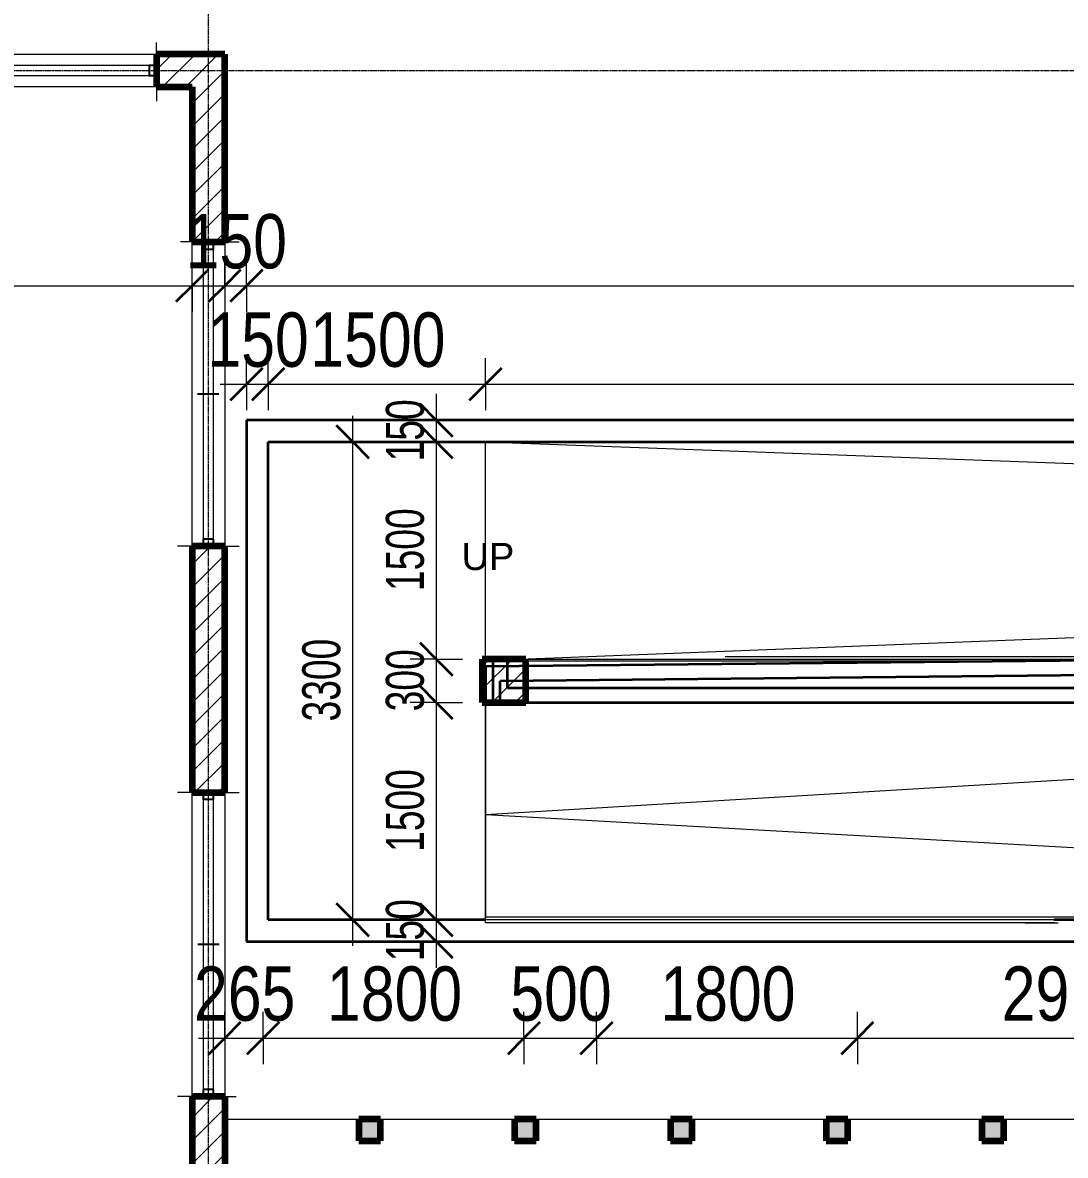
# Model space of a CAD drawing. Header units: millimetres. Extents: x -35190 to 411743, y -233114 to 23872.
# Drawn here: x -1970 to 5224, y 6735 to 14553 of the extents above; entities that cross this region are included whole.
import ezdxf

# ---------------------------------------------------------------- set-up
doc = ezdxf.new("R2010")
doc.units = ezdxf.units.MM
doc.linetypes.add('Aligning Line', pattern=[6.35, 3.175, -3.175])
doc.linetypes.add('Grid Line', pattern=[22.225, 12.7, -3.175, 3.175, -3.175])
for name, color, linetype, lineweight in [('A-ANNO-DIMS', 211, 'Continuous', 9), ('A-ANNO-DIMS-75', 211, 'Continuous', 9), ('A-DETL-THIN', 151, 'Continuous', 18), ('A-FLOR', 192, 'Continuous', 18), ('A-FLOR-HRAL', 11, 'Continuous', 18), ('A-FLOR-LEVL', 51, 'Continuous', 18), ('A-FLOR-LEVL-TEXT', 2, 'Continuous', 18), ('A-GLAZ', 151, 'Continuous', 18), ('A-WALL', 113, 'Continuous', 18), ('A-WALL-PATT', 111, 'Continuous', 18), ('Q-CASE', 31, 'Continuous', 18), ('S-GRID', 1, 'Continuous', 9)]:
    doc.layers.add(name, color=color, linetype=linetype, lineweight=lineweight)
doc.styles.add('Arial', font='arial.ttf', dxfattribs={"height": 187.5})
doc.styles.add('Arial_3', font='arial.ttf', dxfattribs={"width": 0.8, "height": 375})
doc.styles.add('Arial_8', font='arial.ttf', dxfattribs={"width": 0.7, "height": 262.5})
doc.dimstyles.new('main_4_5mm', dxfattribs={"dimscale": 304.8, "dimtxt": 382.597275, "dimasz": 0.738189, "dimexe": 0.590551, "dimexo": 0.0625, "dimgap": 0.024606, "dimtad": 1, "dimdec": 0, "dimzin": 0, "dimdsep": 46, "dimtxsty": 'Arial_3', "dimblk1": 'OBLIQUE', "dimblk2": 'OBLIQUE', "dimsah": 1, "dimcen": 0.09, "dimdle": 0.590551, "dimazin": 0, "dimtfac": 1, "dimtdec": 4, "dimtix": 1, "dimtmove": 0, "dimatfit": 3, "dimfxl": 0.590551, "dimfxlon": 1, "dimtvp": 1, "dimtolj": 1, "dimtzin": 0, "dimarcsym": 2})
doc.dimstyles.new('main_4_5mm_2', dxfattribs={"dimscale": 304.8, "dimtxt": 382.597275, "dimasz": 0.738189, "dimexe": 0.590551, "dimexo": 0.0625, "dimgap": 0.024606, "dimtad": 1, "dimdec": 0, "dimzin": 0, "dimdsep": 46, "dimtxsty": 'Arial_3', "dimblk1": 'OBLIQUE', "dimblk2": 'OBLIQUE', "dimsah": 1, "dimcen": 0.09, "dimdle": 0.590551, "dimazin": 0, "dimtfac": 1, "dimtdec": 4, "dimtix": 1, "dimtmove": 0, "dimatfit": 3, "dimfxl": 0.590551, "dimfxlon": 1, "dimtvp": 1, "dimtolj": 1, "dimtzin": 0, "dimarcsym": 2})
doc.dimstyles.new('small_3_5mm', dxfattribs={"dimscale": 304.8, "dimtxt": 267.818092, "dimasz": 0.738189, "dimexe": 0.590551, "dimexo": 0.0625, "dimgap": 0.024606, "dimtad": 1, "dimdec": 0, "dimzin": 0, "dimdsep": 46, "dimtxsty": 'Arial_8', "dimblk1": 'OBLIQUE', "dimblk2": 'OBLIQUE', "dimsah": 1, "dimcen": 0.09, "dimdle": 0.590551, "dimazin": 0, "dimtfac": 1, "dimtdec": 4, "dimtix": 1, "dimtmove": 0, "dimatfit": 3, "dimfxl": 0.590551, "dimfxlon": 1, "dimtvp": 1, "dimtolj": 1, "dimtzin": 0, "dimarcsym": 2})
pattern_1 = [(45, (0, 0), (-79.5495, 79.5495), [])]

# ---------------------------------------------------------------- blocks, each defined once
blk = doc.blocks.new('Sliding - 2L - SL2_1 X 1_8-416756-GROUND FLOOR')
at = {"layer": 'A-GLAZ'}
for p, q in [((-723.8, 112.5), (-723.8, 212.5)), ((1376.2, 112.5), (1376.2, 212.5)), ((1326.2, 35), (-673.8, 35)), ((-673.8, -35), (1326.2, -35)), ((-723.8, -112.5), (-723.8, -192.5)), ((1376.2, -112.5), (1376.2, -212.5))]:
    blk.add_line(p, q, dxfattribs=at)
at = {"layer": 'A-GLAZ', "lineweight": 25}
for p, q in [((-673.8, 35), (-723.8, 35)), ((-673.8, -35), (-673.8, 35)), ((326.2, -75), (326.2, 72.5)), ((1376.2, 35), (1326.2, 35)), ((1326.2, -35), (1326.2, 35)), ((-723.8, -35), (-673.8, -35)), ((1326.2, -35), (1376.2, -35))]:
    blk.add_line(p, q, dxfattribs=at)
blk = doc.blocks.new('Top Rail Type - Top Rail_Internal_-462141-GROUND FLOOR')
at = {"layer": 'A-FLOR-HRAL'}
for p, q in [((14148.9, 8379.7), (4947.9, 8379.7)), ((4947.9, 8339.7), (5174.4, 8339.7))]:
    blk.add_line(p, q, dxfattribs=at)
at = {"layer": 'A-FLOR-HRAL', "flags": 128}
blk.add_lwpolyline([(5145.9, 8356.2), (5148.9, 8359.7), (5145.9, 8363.2)], dxfattribs=at)
blk = doc.blocks.new('Top Rail Type - Top Rail_Internal_-V3-GROUND FLOOR')
at = {"layer": 'A-FLOR-HRAL'}
for p, q in [((1223.9, 8339.7), (1223.9, 8379.7)), ((14148.9, 8379.7), (1223.9, 8379.7)), ((5148.9, 8339.7), (1223.9, 8339.7))]:
    blk.add_line(p, q, dxfattribs=at)
blk = doc.blocks.new('Casework 2 - Casework 2-644764-GROUND FLOOR')
at = {"layer": 'Q-CASE', "lineweight": 35}
for p, q in [((7805.4, 11809.7), (-426.1, 11809.7)), ((-426.1, 11809.7), (-426.1, 8209.7)), ((-276.1, 8359.7), (-276.1, 11659.7)), ((-276.1, 11659.7), (7805.4, 11659.7)), ((7797.9, 10174.6), (1223.9, 10109.2)), ((1223.9, 10109.2), (1223.9, 9859.7)), ((1375.1, 10159.7), (1274.6, 10159.7)), ((1274.6, 10159.7), (1274.6, 9859.7)), ((1375.1, 9959.7), (1375.1, 10159.7)), ((1323.9, 10009.7), (7897.9, 10075.1)), ((1323.9, 9859.7), (1323.9, 10009.7)), ((5696.3, 9959.7), (1375.1, 9959.7)), ((1223.9, 9859.7), (1323.9, 9859.7)), ((1274.6, 9859.7), (6198.8, 9859.7)), ((1223.9, 8359.7), (-276.1, 8359.7)), ((6198.8, 8359.7), (5145.9, 8359.7)), ((-426.1, 8209.7), (5696.3, 8209.7))]:
    blk.add_line(p, q, dxfattribs=at)
at = {"layer": 'Q-CASE'}
blk.add_line((7797.9, 10174.6), (2876.3, 10174.6), dxfattribs=at)
blk = doc.blocks.new('DIMBLOCK5-GROUND FLOOR')
at = {"layer": 'A-ANNO-DIMS-75', "transparency": 16777216}
for p, q in [((-10601.1, 12737.2), (-10601.1, 12917.2)), ((-801.1, 12737.2), (-801.1, 12917.2)), ((-10781.1, 12737.2), (-621.1, 12737.2)), ((-10601.1, 12737.2), (-10601.1, 12557.2)), ((-801.1, 12737.2), (-801.1, 12557.2))]:
    blk.add_line(p, q, dxfattribs=at)
at = {"layer": 'A-ANNO-DIMS-75', "lineweight": 35, "transparency": 16777216}
for p, q in [((-10601.1, 12737.2), (-10488.6, 12849.7)), ((-801.1, 12737.2), (-688.6, 12849.7)), ((-10601.1, 12737.2), (-10713.6, 12624.7)), ((-801.1, 12737.2), (-913.6, 12624.7))]:
    blk.add_line(p, q, dxfattribs=at)
at = {"layer": 'A-ANNO-DIMS-75', "color": 0, "transparency": 16777216, "insert": (-6160.2, 13231.6), "char_height": 375, "width": 1101.88, "attachment_point": 1, "line_spacing_factor": 0.941778, "style": 'Arial_3'}
blk.add_mtext('9800', dxfattribs=at)
blk = doc.blocks.new('_Oblique')
at = {"color": 0, "linetype": 'ByBlock', "lineweight": -2}
blk.add_line((-0.5, -0.5), (0.5, 0.5), dxfattribs=at)
blk = doc.blocks.new('DIMBLOCK279-GROUND FLOOR')
at = {"layer": 'A-ANNO-DIMS-75', "transparency": 16777216}
for p, q in [((-576.1, 7544.3), (-576.1, 7724.3)), ((-311.1, 7544.3), (-311.1, 7724.3)), ((-756.1, 7544.3), (-311.1, 7544.3)), ((-576.1, 7544.3), (-576.1, 7364.3)), ((-311.1, 7544.3), (-311.1, 7364.3))]:
    blk.add_line(p, q, dxfattribs=at)
at = {"layer": 'A-ANNO-DIMS-75', "lineweight": 35, "transparency": 16777216}
for p, q in [((-576.1, 7544.3), (-463.6, 7656.8)), ((-311.1, 7544.3), (-198.6, 7656.8)), ((-576.1, 7544.3), (-688.6, 7431.8)), ((-311.1, 7544.3), (-423.6, 7431.8))]:
    blk.add_line(p, q, dxfattribs=at)
at = {"layer": 'A-ANNO-DIMS-75', "color": 0, "transparency": 16777216, "insert": (-787.9, 8038.6), "char_height": 375, "width": 826.41, "attachment_point": 1, "line_spacing_factor": 0.941778, "style": 'Arial_3'}
blk.add_mtext('265', dxfattribs=at)
blk = doc.blocks.new('DIMBLOCK280-GROUND FLOOR')
at = {"layer": 'A-ANNO-DIMS-75', "transparency": 16777216}
for p, q in [((-311.1, 7544.3), (-311.1, 7724.3)), ((1488.9, 7544.3), (1488.9, 7724.3)), ((-311.1, 7544.3), (1488.9, 7544.3)), ((-311.1, 7544.3), (-311.1, 7364.3)), ((1488.9, 7544.3), (1488.9, 7364.3))]:
    blk.add_line(p, q, dxfattribs=at)
at = {"layer": 'A-ANNO-DIMS-75', "lineweight": 35, "transparency": 16777216}
for p, q in [((-311.1, 7544.3), (-198.6, 7656.8)), ((1488.9, 7544.3), (1601.4, 7656.8)), ((-311.1, 7544.3), (-423.6, 7431.8)), ((1488.9, 7544.3), (1376.4, 7431.8))]:
    blk.add_line(p, q, dxfattribs=at)
at = {"layer": 'A-ANNO-DIMS-75', "color": 0, "transparency": 16777216, "insert": (129.8, 8038.6), "char_height": 375, "width": 1101.88, "attachment_point": 1, "line_spacing_factor": 0.941778, "style": 'Arial_3'}
blk.add_mtext('1800', dxfattribs=at)
blk = doc.blocks.new('DIMBLOCK281-GROUND FLOOR')
at = {"layer": 'A-ANNO-DIMS-75', "transparency": 16777216}
for p, q in [((1488.9, 7544.3), (1488.9, 7724.3)), ((1988.9, 7544.3), (1988.9, 7724.3)), ((1488.9, 7544.3), (1988.9, 7544.3)), ((1488.9, 7544.3), (1488.9, 7364.3)), ((1988.9, 7544.3), (1988.9, 7364.3))]:
    blk.add_line(p, q, dxfattribs=at)
at = {"layer": 'A-ANNO-DIMS-75', "lineweight": 35, "transparency": 16777216}
for p, q in [((1488.9, 7544.3), (1601.4, 7656.8)), ((1988.9, 7544.3), (2101.4, 7656.8)), ((1488.9, 7544.3), (1376.4, 7431.8)), ((1988.9, 7544.3), (1876.4, 7431.8))]:
    blk.add_line(p, q, dxfattribs=at)
at = {"layer": 'A-ANNO-DIMS-75', "color": 0, "transparency": 16777216, "insert": (1394.6, 8038.6), "char_height": 375, "width": 826.41, "attachment_point": 1, "line_spacing_factor": 0.941778, "style": 'Arial_3'}
blk.add_mtext('500', dxfattribs=at)
blk = doc.blocks.new('DIMBLOCK282-GROUND FLOOR')
at = {"layer": 'A-ANNO-DIMS-75', "transparency": 16777216}
for p, q in [((1988.9, 7544.3), (1988.9, 7724.3)), ((3788.9, 7544.3), (3788.9, 7724.3)), ((1988.9, 7544.3), (3788.9, 7544.3)), ((1988.9, 7544.3), (1988.9, 7364.3)), ((3788.9, 7544.3), (3788.9, 7364.3))]:
    blk.add_line(p, q, dxfattribs=at)
at = {"layer": 'A-ANNO-DIMS-75', "lineweight": 35, "transparency": 16777216}
for p, q in [((1988.9, 7544.3), (2101.4, 7656.8)), ((3788.9, 7544.3), (3901.4, 7656.8)), ((1988.9, 7544.3), (1876.4, 7431.8)), ((3788.9, 7544.3), (3676.4, 7431.8))]:
    blk.add_line(p, q, dxfattribs=at)
at = {"layer": 'A-ANNO-DIMS-75', "color": 0, "transparency": 16777216, "insert": (2429.8, 8038.6), "char_height": 375, "width": 1101.88, "attachment_point": 1, "line_spacing_factor": 0.941778, "style": 'Arial_3'}
blk.add_mtext('1800', dxfattribs=at)
blk = doc.blocks.new('DIMBLOCK283-GROUND FLOOR')
at = {"layer": 'A-ANNO-DIMS-75', "transparency": 16777216}
for p, q in [((3788.9, 7544.3), (3788.9, 7724.3)), ((6699.9, 7544.3), (6699.9, 7724.3)), ((3788.9, 7544.3), (6699.9, 7544.3)), ((3788.9, 7544.3), (3788.9, 7364.3)), ((6699.9, 7544.3), (6699.9, 7364.3))]:
    blk.add_line(p, q, dxfattribs=at)
at = {"layer": 'A-ANNO-DIMS-75', "lineweight": 35, "transparency": 16777216}
for p, q in [((3788.9, 7544.3), (3901.4, 7656.8)), ((6699.9, 7544.3), (6812.4, 7656.8)), ((3788.9, 7544.3), (3676.4, 7431.8)), ((6699.9, 7544.3), (6587.4, 7431.8))]:
    blk.add_line(p, q, dxfattribs=at)
at = {"layer": 'A-ANNO-DIMS-75', "color": 0, "transparency": 16777216, "insert": (4785.3, 8038.6), "char_height": 375, "width": 1101.88, "attachment_point": 1, "line_spacing_factor": 0.941778, "style": 'Arial_3'}
blk.add_mtext('2911', dxfattribs=at)
blk = doc.blocks.new('DIMBLOCK463-GROUND FLOOR')
at = {"layer": 'A-ANNO-DIMS-75', "transparency": 16777216}
for p, q in [((-426.1, 12058), (-426.1, 12238)), ((-276.1, 12058), (-276.1, 12238)), ((-606.1, 12058), (-276.1, 12058)), ((-426.1, 12058), (-426.1, 11878)), ((-276.1, 12058), (-276.1, 11878))]:
    blk.add_line(p, q, dxfattribs=at)
at = {"layer": 'A-ANNO-DIMS-75', "lineweight": 35, "transparency": 16777216}
for p, q in [((-426.1, 12058), (-313.6, 12170.5)), ((-276.1, 12058), (-163.6, 12170.5)), ((-426.1, 12058), (-538.6, 11945.5)), ((-276.1, 12058), (-388.6, 11945.5))]:
    blk.add_line(p, q, dxfattribs=at)
at = {"layer": 'A-ANNO-DIMS-75', "color": 0, "transparency": 16777216, "insert": (-695.4, 12552.4), "char_height": 375, "width": 826.41, "attachment_point": 1, "line_spacing_factor": 0.941778, "style": 'Arial_3'}
blk.add_mtext('150', dxfattribs=at)
blk = doc.blocks.new('DIMBLOCK464-GROUND FLOOR')
at = {"layer": 'A-ANNO-DIMS-75', "transparency": 16777216}
for p, q in [((-276.1, 12058), (-276.1, 12238)), ((1223.9, 12058), (1223.9, 12238)), ((-276.1, 12058), (1223.9, 12058)), ((-276.1, 12058), (-276.1, 11878)), ((1223.9, 12058), (1223.9, 11878))]:
    blk.add_line(p, q, dxfattribs=at)
at = {"layer": 'A-ANNO-DIMS-75', "lineweight": 35, "transparency": 16777216}
for p, q in [((-276.1, 12058), (-163.6, 12170.5)), ((1223.9, 12058), (1336.4, 12170.5)), ((-276.1, 12058), (-388.6, 11945.5)), ((1223.9, 12058), (1111.4, 11945.5))]:
    blk.add_line(p, q, dxfattribs=at)
at = {"layer": 'A-ANNO-DIMS-75', "color": 0, "transparency": 16777216, "insert": (14.8, 12552.4), "char_height": 375, "width": 1101.88, "attachment_point": 1, "line_spacing_factor": 0.941778, "style": 'Arial_3'}
blk.add_mtext('1500', dxfattribs=at)
blk = doc.blocks.new('DIMBLOCK465-GROUND FLOOR')
at = {"layer": 'A-ANNO-DIMS-75', "transparency": 16777216}
for p, q in [((1223.9, 12058), (1223.9, 12238)), ((21103.9, 12058), (21103.9, 12238)), ((1223.9, 12058), (21103.9, 12058)), ((1223.9, 12058), (1223.9, 11878)), ((21103.9, 12058), (21103.9, 11878))]:
    blk.add_line(p, q, dxfattribs=at)
at = {"layer": 'A-ANNO-DIMS-75', "lineweight": 35, "transparency": 16777216}
for p, q in [((1223.9, 12058), (1336.4, 12170.5)), ((21103.9, 12058), (21216.4, 12170.5)), ((1223.9, 12058), (1111.4, 11945.5)), ((21103.9, 12058), (20991.4, 11945.5))]:
    blk.add_line(p, q, dxfattribs=at)
at = {"layer": 'A-ANNO-DIMS-75', "color": 0, "transparency": 16777216, "insert": (10590, 12552.4), "char_height": 375, "width": 1377.35, "attachment_point": 1, "line_spacing_factor": 0.941778, "style": 'Arial_3'}
blk.add_mtext('19880', dxfattribs=at)
blk = doc.blocks.new('DIMBLOCK468-GROUND FLOOR')
at = {"layer": 'A-ANNO-DIMS-75', "transparency": 16777216}
for p, q in [((-576.1, 12737.2), (-576.1, 12917.2)), ((-426.1, 12737.2), (-426.1, 12917.2)), ((-756.1, 12737.2), (-426.1, 12737.2)), ((-576.1, 12737.2), (-576.1, 12557.2)), ((-426.1, 12737.2), (-426.1, 12557.2))]:
    blk.add_line(p, q, dxfattribs=at)
at = {"layer": 'A-ANNO-DIMS-75', "lineweight": 35, "transparency": 16777216}
for p, q in [((-576.1, 12737.2), (-463.6, 12849.7)), ((-426.1, 12737.2), (-313.6, 12849.7)), ((-576.1, 12737.2), (-688.6, 12624.7)), ((-426.1, 12737.2), (-538.6, 12624.7))]:
    blk.add_line(p, q, dxfattribs=at)
at = {"layer": 'A-ANNO-DIMS-75', "color": 0, "transparency": 16777216, "insert": (-845.4, 13231.6), "char_height": 375, "width": 826.41, "attachment_point": 1, "line_spacing_factor": 0.941778, "style": 'Arial_3'}
blk.add_mtext('150', dxfattribs=at)
blk = doc.blocks.new('DIMBLOCK469-GROUND FLOOR')
at = {"layer": 'A-ANNO-DIMS-75', "transparency": 16777216}
for p, q in [((-426.1, 12737.2), (-426.1, 12917.2)), ((22603.9, 12737.2), (22603.9, 12917.2)), ((-426.1, 12737.2), (22783.9, 12737.2)), ((-426.1, 12737.2), (-426.1, 12557.2)), ((22603.9, 12737.2), (22603.9, 12557.2))]:
    blk.add_line(p, q, dxfattribs=at)
at = {"layer": 'A-ANNO-DIMS-75', "lineweight": 35, "transparency": 16777216}
for p, q in [((-426.1, 12737.2), (-313.6, 12849.7)), ((22603.9, 12737.2), (22716.4, 12849.7)), ((-426.1, 12737.2), (-538.6, 12624.7)), ((22603.9, 12737.2), (22491.4, 12624.7))]:
    blk.add_line(p, q, dxfattribs=at)
at = {"layer": 'A-ANNO-DIMS-75', "color": 0, "transparency": 16777216, "insert": (10515, 13231.6), "char_height": 375, "width": 1377.35, "attachment_point": 1, "line_spacing_factor": 0.941778, "style": 'Arial_3'}
blk.add_mtext('23030', dxfattribs=at)
blk = doc.blocks.new('DIMBLOCK470-GROUND FLOOR')
at = {"layer": 'A-ANNO-DIMS-75', "transparency": 16777216}
for p, q in [((884.1, 11989.7), (884.1, 11659.7)), ((884.1, 11809.7), (704.1, 11809.7)), ((884.1, 11809.7), (1064.1, 11809.7)), ((884.1, 11659.7), (704.1, 11659.7)), ((884.1, 11659.7), (1064.1, 11659.7))]:
    blk.add_line(p, q, dxfattribs=at)
at = {"layer": 'A-ANNO-DIMS-75', "lineweight": 35, "transparency": 16777216}
for p, q in [((884.1, 11809.7), (771.6, 11922.2)), ((884.1, 11809.7), (996.6, 11697.2)), ((884.1, 11659.7), (771.6, 11772.2)), ((884.1, 11659.7), (996.6, 11547.2))]:
    blk.add_line(p, q, dxfattribs=at)
at = {"layer": 'A-ANNO-DIMS-75', "color": 0, "transparency": 16777216, "insert": (535.9, 11524.5), "char_height": 262.5, "width": 504.322, "attachment_point": 1, "rotation": 90, "line_spacing_factor": 0.941778, "style": 'Arial_8'}
blk.add_mtext('150', dxfattribs=at)
blk = doc.blocks.new('DIMBLOCK471-GROUND FLOOR')
at = {"layer": 'A-ANNO-DIMS-75', "lineweight": 35, "transparency": 16777216}
for p, q in [((884.1, 11659.7), (771.6, 11772.2)), ((884.1, 11659.7), (996.6, 11547.2)), ((884.1, 10159.7), (771.6, 10272.2)), ((884.1, 10159.7), (996.6, 10047.2))]:
    blk.add_line(p, q, dxfattribs=at)
at = {"layer": 'A-ANNO-DIMS-75', "transparency": 16777216}
for p, q in [((884.1, 11659.7), (704.1, 11659.7)), ((884.1, 11659.7), (884.1, 10159.7)), ((884.1, 11659.7), (1064.1, 11659.7)), ((884.1, 10159.7), (704.1, 10159.7)), ((884.1, 10159.7), (1064.1, 10159.7))]:
    blk.add_line(p, q, dxfattribs=at)
at = {"layer": 'A-ANNO-DIMS-75', "color": 0, "transparency": 16777216, "insert": (535.9, 10629.5), "char_height": 262.5, "width": 672.429, "attachment_point": 1, "rotation": 90, "line_spacing_factor": 0.941778, "style": 'Arial_8'}
blk.add_mtext('1500', dxfattribs=at)
blk = doc.blocks.new('DIMBLOCK472-GROUND FLOOR')
at = {"layer": 'A-ANNO-DIMS-75', "lineweight": 35, "transparency": 16777216}
for p, q in [((884.1, 10159.7), (771.6, 10272.2)), ((884.1, 10159.7), (996.6, 10047.2)), ((884.1, 9859.7), (771.6, 9972.2)), ((884.1, 9859.7), (996.6, 9747.2))]:
    blk.add_line(p, q, dxfattribs=at)
at = {"layer": 'A-ANNO-DIMS-75', "transparency": 16777216}
for p, q in [((884.1, 10159.7), (704.1, 10159.7)), ((884.1, 10159.7), (884.1, 9859.7)), ((884.1, 10159.7), (1064.1, 10159.7)), ((884.1, 9859.7), (704.1, 9859.7)), ((884.1, 9859.7), (1064.1, 9859.7))]:
    blk.add_line(p, q, dxfattribs=at)
at = {"layer": 'A-ANNO-DIMS-75', "color": 0, "transparency": 16777216, "insert": (535.9, 9799.5), "char_height": 262.5, "width": 504.322, "attachment_point": 1, "rotation": 90, "line_spacing_factor": 0.941778, "style": 'Arial_8'}
blk.add_mtext('300', dxfattribs=at)
blk = doc.blocks.new('DIMBLOCK473-GROUND FLOOR')
at = {"layer": 'A-ANNO-DIMS-75', "lineweight": 35, "transparency": 16777216}
for p, q in [((884.1, 9859.7), (771.6, 9972.2)), ((884.1, 9859.7), (996.6, 9747.2)), ((884.1, 8359.7), (771.6, 8472.2)), ((884.1, 8359.7), (996.6, 8247.2))]:
    blk.add_line(p, q, dxfattribs=at)
at = {"layer": 'A-ANNO-DIMS-75', "transparency": 16777216}
for p, q in [((884.1, 9859.7), (704.1, 9859.7)), ((884.1, 9859.7), (884.1, 8359.7)), ((884.1, 9859.7), (1064.1, 9859.7)), ((884.1, 8359.7), (704.1, 8359.7)), ((884.1, 8359.7), (1064.1, 8359.7))]:
    blk.add_line(p, q, dxfattribs=at)
at = {"layer": 'A-ANNO-DIMS-75', "color": 0, "transparency": 16777216, "insert": (535.9, 8829.5), "char_height": 262.5, "width": 672.429, "attachment_point": 1, "rotation": 90, "line_spacing_factor": 0.941778, "style": 'Arial_8'}
blk.add_mtext('1500', dxfattribs=at)
blk = doc.blocks.new('DIMBLOCK474-GROUND FLOOR')
at = {"layer": 'A-ANNO-DIMS-75', "lineweight": 35, "transparency": 16777216}
for p, q in [((884.1, 8359.7), (771.6, 8472.2)), ((884.1, 8209.7), (771.6, 8322.2)), ((884.1, 8359.7), (996.6, 8247.2)), ((884.1, 8209.7), (996.6, 8097.2))]:
    blk.add_line(p, q, dxfattribs=at)
at = {"layer": 'A-ANNO-DIMS-75', "transparency": 16777216}
for p, q in [((884.1, 8359.7), (704.1, 8359.7)), ((884.1, 8359.7), (884.1, 8029.7)), ((884.1, 8359.7), (1064.1, 8359.7)), ((884.1, 8209.7), (704.1, 8209.7)), ((884.1, 8209.7), (1064.1, 8209.7))]:
    blk.add_line(p, q, dxfattribs=at)
at = {"layer": 'A-ANNO-DIMS-75', "color": 0, "transparency": 16777216, "insert": (535.9, 8074.5), "char_height": 262.5, "width": 504.322, "attachment_point": 1, "rotation": 90, "line_spacing_factor": 0.941778, "style": 'Arial_8'}
blk.add_mtext('150', dxfattribs=at)
blk = doc.blocks.new('DIMBLOCK475-GROUND FLOOR')
at = {"layer": 'A-ANNO-DIMS-75', "transparency": 16777216}
for p, q in [((307, 8179.7), (307, 11839.7)), ((307, 11659.7), (127, 11659.7)), ((307, 11659.7), (487, 11659.7)), ((307, 8359.7), (127, 8359.7)), ((307, 8359.7), (487, 8359.7))]:
    blk.add_line(p, q, dxfattribs=at)
at = {"layer": 'A-ANNO-DIMS-75', "lineweight": 35, "transparency": 16777216}
for p, q in [((307, 11659.7), (194.5, 11772.2)), ((307, 11659.7), (419.5, 11547.2)), ((307, 8359.7), (194.5, 8472.2)), ((307, 8359.7), (419.5, 8247.2))]:
    blk.add_line(p, q, dxfattribs=at)
at = {"layer": 'A-ANNO-DIMS-75', "color": 0, "transparency": 16777216, "insert": (-41.3, 9729.5), "char_height": 262.5, "width": 672.429, "attachment_point": 1, "rotation": 90, "line_spacing_factor": 0.941778, "style": 'Arial_8'}
blk.add_mtext('3300', dxfattribs=at)

msp = doc.modelspace()

# ---------------------------------------------------------------- hatches: boundary and pattern name
at = {"layer": 'A-WALL-PATT'}
h = msp.add_hatch(dxfattribs=at)
h.set_pattern_fill('FP_1', color=256, style=0, pattern_type=2)
h.set_pattern_definition(pattern_1)
h.paths.add_polyline_path([(-10281.1, 14109.7), (-10281.1, 14334.7), (-10826.1, 14334.7), (-10826.1, 14109.7), (-10601.1, 14109.7)])
h.paths.add_polyline_path([(-8181.1, 14109.7), (-7751.1, 14109.7), (-7751.1, 14334.7), (-8181.1, 14334.7)])
h.paths.add_polyline_path([(-3146.1, 14109.7), (-3146.1, 14334.7), (-3621.1, 14334.7), (-3621.1, 14109.7)])
h.paths.add_polyline_path([(-5421.1, 14109.7), (-5421.1, 14334.7), (-5951.1, 14334.7), (-5951.1, 14109.7), (-5451.1, 14109.7)])
h.paths.add_polyline_path([(-801.1, 14109.7), (-801.1, 14334.7), (-1046.1, 14334.7), (-1046.1, 14109.7)])
h = msp.add_hatch(dxfattribs=at)
h.set_pattern_fill('FP_1', color=256, style=0, pattern_type=2)
h.set_pattern_definition(pattern_1)
h.paths.add_polyline_path([(-576.1, 9.7), (-576.1, 7139.7), (-801.1, 7139.7), (-801.1, 9.7)])
h.paths.add_polyline_path([(-801.1, 9239.7), (-576.1, 9239.7), (-576.1, 10939.7), (-801.1, 10939.7), (-801.1, 9580.8)])
h.paths.add_polyline_path([(-801.1, 13039.7), (-576.1, 13039.7), (-576.1, 14334.7), (-801.1, 14334.7), (-801.1, 14109.7)])
h = msp.add_hatch(dxfattribs=at)
h.set_pattern_fill('FP_1', color=256, style=0, pattern_type=2)
h.set_pattern_definition(pattern_1)
h.paths.add_polyline_path([(1501.4, 9859.7), (1501.4, 10159.7), (1201.4, 10159.7), (1201.4, 9859.7)])
for points in [[(498.9, 6834.7), (498.9, 6984.7), (348.9, 6984.7), (348.9, 6834.7)], [(1573.9, 6834.7), (1573.9, 6984.7), (1423.9, 6984.7), (1423.9, 6834.7)], [(2648.9, 6834.7), (2648.9, 6984.7), (2498.9, 6984.7), (2498.9, 6834.7)], [(3723.9, 6834.7), (3723.9, 6984.7), (3573.9, 6984.7), (3573.9, 6834.7)], [(4798.9, 6834.7), (4798.9, 6984.7), (4648.9, 6984.7), (4648.9, 6834.7)]]:
    msp.add_hatch(color=1, dxfattribs=at).paths.add_polyline_path(points)

# ---------------------------------------------------------------- linework, layer by layer
at = {"layer": 'A-DETL-THIN'}
for p, q in [((-276.1, 8359.7), (-276.1, 11659.7)), ((1223.9, 10147.8), (21103.9, 10147.8)), ((14148.9, 9859.7), (1223.9, 9859.7)), ((14148.9, 9859.7), (1223.9, 9085.9)), ((14148.9, 8359.7), (1223.9, 9085.9)), ((14148.9, 8359.7), (-276.1, 8359.7)), ((-576.1, 6984.7), (7873.9, 6984.7))]:
    msp.add_line(p, q, dxfattribs=at)
at = {"layer": 'A-DETL-THIN', "linetype": 'Aligning Line'}
msp.add_line((-276.1, 11659.7), (22603.9, 11659.7), dxfattribs=at)
at = {"layer": 'A-FLOR'}
msp.add_line((1223.9, 8379.7), (1223.9, 9859.7), dxfattribs=at)
at = {"layer": 'A-FLOR-LEVL'}
for p, q in [((1223.9, 10159.7), (1223.9, 11659.7)), ((1501.4, 10159.7), (21103.9, 10159.7)), ((1223.9, 9859.7), (1223.9, 8379.7))]:
    msp.add_line(p, q, dxfattribs=at)
at = {"layer": 'A-WALL'}
for p, q in [((-3146.1, 14334.7), (-1046.1, 14334.7)), ((-1046.1, 14109.7), (-3146.1, 14109.7)), ((-801.1, 10939.7), (-801.1, 13039.7)), ((-576.1, 13039.7), (-576.1, 10939.7)), ((-801.1, 7139.7), (-801.1, 9239.7)), ((-576.1, 9239.7), (-576.1, 7139.7))]:
    msp.add_line(p, q, dxfattribs=at)
at = {"layer": 'A-WALL', "lineweight": 140}
for p, q in [((-576.1, 14334.7), (-1046.1, 14334.7)), ((-1046.1, 14334.7), (-1046.1, 14109.7)), ((-576.1, 13039.7), (-576.1, 14334.7)), ((-1046.1, 14109.7), (-801.1, 14109.7)), ((-801.1, 14109.7), (-801.1, 13039.7)), ((-801.1, 13039.7), (-576.1, 13039.7)), ((-576.1, 10939.7), (-801.1, 10939.7)), ((-801.1, 10939.7), (-801.1, 9239.7)), ((-576.1, 9239.7), (-576.1, 10939.7)), ((1501.4, 10159.7), (1201.4, 10159.7)), ((1201.4, 10159.7), (1201.4, 9859.7)), ((1501.4, 9859.7), (1501.4, 10159.7)), ((1201.4, 9859.7), (1501.4, 9859.7)), ((-801.1, 9239.7), (-576.1, 9239.7)), ((-576.1, 7139.7), (-801.1, 7139.7)), ((-801.1, 7139.7), (-801.1, 9.7)), ((-576.1, 7139.7), (-576.1, -215.3)), ((498.9, 6984.7), (348.9, 6984.7)), ((348.9, 6984.7), (348.9, 6834.7)), ((498.9, 6834.7), (498.9, 6984.7)), ((1573.9, 6984.7), (1423.9, 6984.7)), ((1423.9, 6984.7), (1423.9, 6834.7)), ((1573.9, 6834.7), (1573.9, 6984.7)), ((2648.9, 6984.7), (2498.9, 6984.7)), ((2498.9, 6984.7), (2498.9, 6834.7)), ((2648.9, 6834.7), (2648.9, 6984.7)), ((3723.9, 6984.7), (3573.9, 6984.7)), ((3573.9, 6984.7), (3573.9, 6834.7)), ((3723.9, 6834.7), (3723.9, 6984.7)), ((4798.9, 6984.7), (4648.9, 6984.7)), ((4648.9, 6984.7), (4648.9, 6834.7)), ((4798.9, 6834.7), (4798.9, 6984.7)), ((348.9, 6834.7), (498.9, 6834.7)), ((1423.9, 6834.7), (1573.9, 6834.7)), ((2498.9, 6834.7), (2648.9, 6834.7)), ((3573.9, 6834.7), (3723.9, 6834.7)), ((4648.9, 6834.7), (4798.9, 6834.7))]:
    msp.add_line(p, q, dxfattribs=at)
at = {"layer": 'S-GRID', "linetype": 'Grid Line'}
for p, q in [((-688.6, -23401.6), (-688.6, 18871.1)), ((-16035.3, 14222.2), (47071.4, 14222.2))]:
    msp.add_line(p, q, dxfattribs=at)

# ---------------------------------------------------------------- block references
at = {"layer": 'A-FLOR-HRAL'}
for name in ['Top Rail Type - Top Rail_Internal_-V3-GROUND FLOOR', 'Top Rail Type - Top Rail_Internal_-462141-GROUND FLOOR']:
    msp.add_blockref(name, (0, 0), dxfattribs=at)
at = {"layer": 'A-GLAZ'}
for p, rotation in [((-1769.9, 14222.2), 180), ((-688.6, 12315.9), 269.9999999999999), ((-688.6, 7863.5), 89.99999999999997)]:
    msp.add_blockref('Sliding - 2L - SL2_1 X 1_8-416756-GROUND FLOOR', p, dxfattribs=dict(at, rotation=rotation))
at = {"layer": 'Q-CASE'}
msp.add_blockref('Casework 2 - Casework 2-644764-GROUND FLOOR', (0, 0), dxfattribs=at)

# ---------------------------------------------------------------- dimensions: what is measured, and where the dimension line sits
at = {"layer": 'A-ANNO-DIMS'}
for base, p1, p2, dimstyle, override, picture, middle in [((-801.1, 12737.2), (-10601.1, 12917.2), (-801.1, 12917.2), 'main_4_5mm', {"dimpost": '<>', "dimfxl": 9800}, 'DIMBLOCK5-GROUND FLOOR', (-5701.1, 12936.2)), ((-426.1, 12737.2), (-576.1, 12917.2), (-426.1, 12557.2), 'main_4_5mm_2', {"dimpost": '<>', "dimfxl": 390}, 'DIMBLOCK468-GROUND FLOOR', (-501.1, 12936.2)), ((22603.9, 12737.2), (-426.1, 12557.2), (22603.9, 12557.2), 'main_4_5mm_2', {"dimpost": '<>', "dimfxl": 23030}, 'DIMBLOCK469-GROUND FLOOR', (11088.9, 12936.3)), ((-276.1, 12058), (-426.1, 11878), (-276.1, 11878), 'main_4_5mm_2', {"dimpost": '<>', "dimfxl": 150}, 'DIMBLOCK463-GROUND FLOOR', (-351.1, 12257)), ((1223.9, 12058), (-276.1, 11878), (1223.9, 11878), 'main_4_5mm_2', {"dimpost": '<>', "dimfxl": 1500}, 'DIMBLOCK464-GROUND FLOOR', (473.9, 12257)), ((21103.9, 12058), (1223.9, 11878), (21103.9, 11878), 'main_4_5mm_2', {"dimpost": '<>', "dimfxl": 19880}, 'DIMBLOCK465-GROUND FLOOR', (11163.9, 12257)), ((-311.1, 7544.3), (-576.1, 7724.3), (-311.1, 7364.3), 'main_4_5mm', {"dimpost": '<>', "dimfxl": 447.017897}, 'DIMBLOCK279-GROUND FLOOR', (-443.6, 7743.2)), ((1488.9, 7544.3), (-311.1, 7364.3), (1488.9, 7364.3), 'main_4_5mm', {"dimpost": '<>', "dimfxl": 1800}, 'DIMBLOCK280-GROUND FLOOR', (588.9, 7743.2)), ((1988.9, 7544.3), (1488.9, 7364.3), (1988.9, 7364.3), 'main_4_5mm', {"dimpost": '<>', "dimfxl": 500}, 'DIMBLOCK281-GROUND FLOOR', (1738.9, 7743.2)), ((3788.9, 7544.3), (1988.9, 7364.3), (3788.9, 7364.3), 'main_4_5mm', {"dimpost": '<>', "dimfxl": 1800}, 'DIMBLOCK282-GROUND FLOOR', (2888.9, 7743.2)), ((6699.9, 7544.3), (3788.9, 7364.3), (6699.9, 7364.3), 'main_4_5mm', {"dimpost": '<>', "dimfxl": 2911}, 'DIMBLOCK283-GROUND FLOOR', (5244.4, 7743.2))]:
    dim = msp.add_linear_dim(base=base, p1=p1, p2=p2, dimstyle=dimstyle, override=override, dxfattribs=at)
    dim.commit()
    dim.dimension.update_dxf_attribs({"geometry": picture, "text_midpoint": middle})
for base, p1, p2, override, picture, middle in [((884.1, 11659.7), (1064.1, 11809.7), (1064.1, 11659.7), {"dimpost": '<>', "dimfxl": 150}, 'DIMBLOCK470-GROUND FLOOR', (742.6, 11734.7)), ((307, 11659.7), (127, 8359.7), (127, 11659.7), {"dimpost": '<>', "dimfxl": 3300}, 'DIMBLOCK475-GROUND FLOOR', (165.4, 10009.7)), ((884.1, 9859.7), (1064.1, 10159.7), (1064.1, 9859.7), {"dimpost": '<>', "dimfxl": 300}, 'DIMBLOCK472-GROUND FLOOR', (742.5, 10009.7)), ((884.1, 8359.7), (1064.1, 9859.7), (1064.1, 8359.7), {"dimpost": '<>', "dimfxl": 1500}, 'DIMBLOCK473-GROUND FLOOR', (742.6, 9109.7)), ((884.1, 8209.7), (1064.1, 8359.7), (1064.1, 8209.7), {"dimpost": '<>', "dimfxl": 150}, 'DIMBLOCK474-GROUND FLOOR', (742.6, 8284.7))]:
    dim = msp.add_linear_dim(base=base, p1=p1, p2=p2, angle=90, dimstyle='small_3_5mm', override=override, dxfattribs=at)
    dim.commit()
    dim.dimension.update_dxf_attribs({"geometry": picture, "text_midpoint": middle})

# ---------------------------------------------------------------- next in the draw order: texts
at = {"layer": 'A-FLOR-LEVL-TEXT', "insert": (1058.3, 10962), "char_height": 187.5, "width": 434.395, "attachment_point": 1, "line_spacing_factor": 0.941778, "style": 'Arial', "bg_fill": 3, "box_fill_scale": 1.25, "bg_fill_color": 256, "bg_fill_true_color": 13158600, "bg_fill_transparency": 0}
msp.add_mtext('UP', dxfattribs=at)

# ---------------------------------------------------------------- next in the draw order: linework, layer by layer
at = {"layer": 'A-DETL-THIN'}
for p, q in [((1223.9, 11659.7), (21113.9, 10924.5)), ((1223.9, 8359.7), (1223.9, 11659.7)), ((21113.9, 10924.5), (1223.9, 10147.8))]:
    msp.add_line(p, q, dxfattribs=at)

# ---------------------------------------------------------------- next in the draw order: dimensions: what is measured, and where the dimension line sits
at = {"layer": 'A-ANNO-DIMS'}
dim = msp.add_linear_dim(base=(884.1, 10159.7), p1=(1064.1, 11659.7), p2=(1064.1, 10159.7), angle=90, dimstyle='small_3_5mm', override={"dimpost": '<>', "dimfxl": 1500}, dxfattribs=at)
dim.commit()
dim.dimension.update_dxf_attribs({"geometry": 'DIMBLOCK471-GROUND FLOOR', "text_midpoint": (742.6, 10909.7)})

doc.saveas('drawing.dxf')
